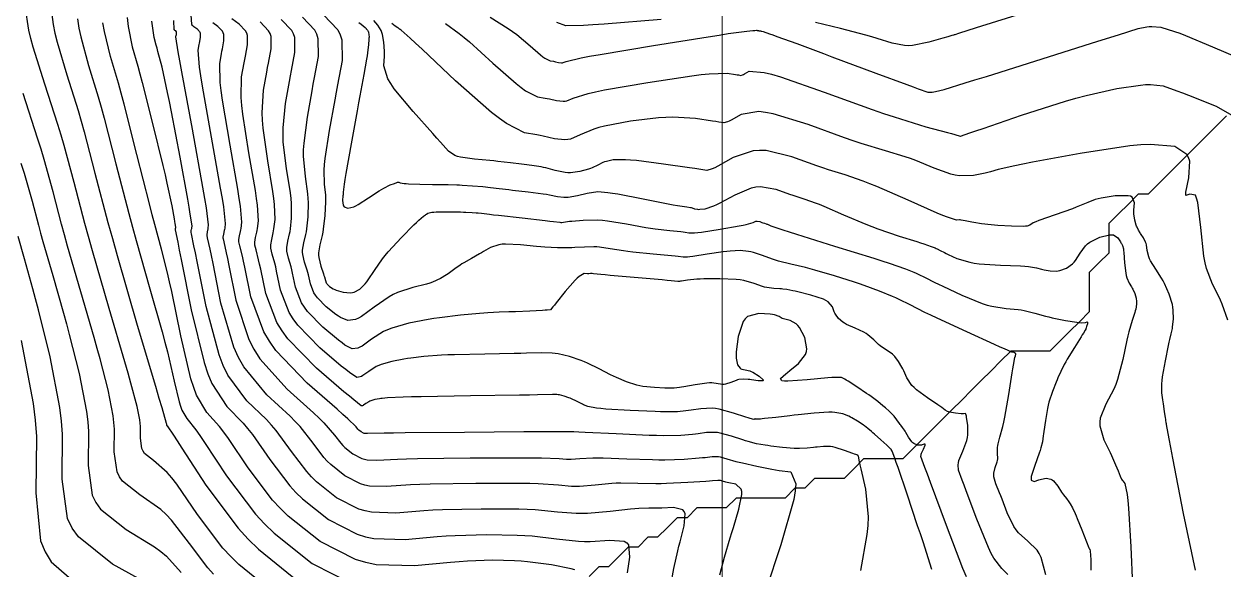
# Model space of a CAD drawing. Header units: metres. Extents: x 837117 to 838477, y 1189012 to 1191015.
# Drawn here: x 838005.3 to 838127.5, y 1189145.2 to 1189200.8 of the extents above; entities that cross this region are included whole.
import ezdxf

# ---------------------------------------------------------------- set-up
doc = ezdxf.new("R2010")
doc.units = ezdxf.units.M
doc.header["$LTSCALE"] = 0.3
doc.layers.add('COORD', color=7, linetype='Continuous', lineweight=20)
doc.layers.add('DRENAJE', color=5, linetype='Continuous', lineweight=25)
doc.layers.add('COTAS 10', color=1, linetype='Continuous')
doc.layers.add('COTAS INT', color=252, linetype='Continuous')

msp = doc.modelspace()

# ---------------------------------------------------------------- linework, layer by layer
at = {"layer": 'COORD'}
msp.add_line((838076.514, 1189013.872), (838076.514, 1191013.872), dxfattribs=at)
at = {"layer": 'COTAS 10'}
for points, elevation in [([(838007.898, 1189203.803), (838008.311, 1189200.732), (838008.491, 1189199.849), (838008.699, 1189198.952), (838009.687, 1189195.593), (838010.843, 1189191.959), (838011.157, 1189190.889), (838011.468, 1189189.791), (838012.57, 1189185.593), (838013.891, 1189180.551), (838014.341, 1189178.921), (838014.827, 1189177.19), (838016.885, 1189170.093), (838018.733, 1189163.839), (838019.088, 1189162.639), (838019.374, 1189161.67), (838019.837, 1189160.093), (838019.851, 1189160.023), (838019.853, 1189160.004), (838019.854, 1189159.986), (838019.854, 1189159.924), (838019.861, 1189159.869), (838019.868, 1189159.856), (838019.876, 1189159.844), (838019.924, 1189159.806), (838020.564, 1189158.857), (838020.946, 1189158.27), (838021.417, 1189157.542), (838023.86, 1189153.743), (838027.158, 1189149.357), (838028.169, 1189148.261), (838029.222, 1189147.214), (838033.377, 1189143.86)], 1820), ([(838076.247, 1189144.595), (838076.747, 1189146.398), (838077.321, 1189148.379), (838077.48, 1189148.913), (838077.639, 1189149.441), (838078.213, 1189151.299), (838078.512, 1189152.796), (838078.498, 1189153.097), (838078.442, 1189153.348), (838077.889, 1189153.845), (838077.177, 1189154.002), (838077.021, 1189154.039), (838076.883, 1189154.073), (838076.532, 1189154.173), (838076.315, 1189154.233), (838076.262, 1189154.242), (838076.211, 1189154.248), (838076.053, 1189154.244), (838075.497, 1189154.193), (838075.197, 1189154.17), (838074.833, 1189154.144), (838072.989, 1189154.016), (838070.834, 1189153.911), (838070.275, 1189153.899), (838069.731, 1189153.894), (838067.9, 1189153.936), (838066.182, 1189153.966), (838065.708, 1189153.953), (838065.236, 1189153.93), (838063.54, 1189153.773), (838061.939, 1189153.636), (838061.527, 1189153.627), (838061.128, 1189153.63), (838059.801, 1189153.743), (838057.756, 1189153.89), (838056.905, 1189153.913), (838055.93, 1189153.93), (838051.378, 1189153.928), (838046.721, 1189153.851), (838045.68, 1189153.819), (838044.746, 1189153.783), (838042.268, 1189153.616), (838040.537, 1189153.665), (838040.074, 1189153.765), (838039.618, 1189153.902), (838038.028, 1189154.711), (838036.593, 1189155.861), (838036.234, 1189156.213), (838035.891, 1189156.58), (838034.793, 1189158.028), (838033.471, 1189159.725), (838032.988, 1189160.248), (838032.454, 1189160.795), (838030.1, 1189162.965), (838027.746, 1189165.81), (838027.212, 1189166.783), (838026.73, 1189167.836), (838025.411, 1189172.308), (838024.602, 1189176.371), (838024.44, 1189177.166), (838024.306, 1189177.818), (838024.046, 1189178.984), (838023.992, 1189179.213), (838023.988, 1189179.275), (838023.988, 1189179.337), (838024.025, 1189179.553), (838024.086, 1189179.801), (838024.1, 1189179.882), (838024.114, 1189179.968), (838024.154, 1189180.324), (838023.92, 1189182.054), (838023.76, 1189183.007), (838023.56, 1189184.164), (838022.493, 1189190.054), (838021.425, 1189195.899), (838021.224, 1189197.029), (838021.063, 1189197.946), (838020.826, 1189199.495), (838020.854, 1189199.651), (838020.861, 1189199.691), (838020.868, 1189199.729), (838020.892, 1189199.853), (838020.89, 1189199.959), (838020.882, 1189199.985), (838020.87, 1189200.009), (838020.796, 1189200.086), (838020.715, 1189200.145), (838020.698, 1189200.158), (838020.684, 1189200.169), (838020.652, 1189200.2), (838020.591, 1189201.146)], 1830), ([(838105.617, 1189144.652), (838105.006, 1189145.262), (838104.189, 1189146.299), (838103.921, 1189146.798), (838103.636, 1189147.389), (838102.457, 1189150.288), (838101.38, 1189153.184), (838101.16, 1189153.772), (838100.973, 1189154.268), (838100.578, 1189155.291), (838100.54, 1189155.844), (838100.578, 1189156.045), (838100.637, 1189156.266), (838101.025, 1189157.237), (838101.423, 1189158.313), (838101.488, 1189158.602), (838101.533, 1189158.886), (838101.531, 1189159.876), (838101.415, 1189160.642), (838101.387, 1189160.784), (838101.361, 1189160.897), (838101.284, 1189161.051), (838101.092, 1189161.034), (838100.993, 1189161.038), (838100.875, 1189161.046), (838100.285, 1189161.107), (838099.686, 1189161.205), (838099.562, 1189161.236), (838099.456, 1189161.269), (838099.225, 1189161.405), (838098.879, 1189161.689), (838098.7, 1189161.815), (838098.486, 1189161.963), (838097.412, 1189162.669), (838096.296, 1189163.495), (838096.055, 1189163.717), (838095.844, 1189163.937), (838095.326, 1189164.709), (838094.999, 1189165.424), (838094.908, 1189165.608), (838094.817, 1189165.787), (838094.485, 1189166.382), (838094.101, 1189166.89), (838093.978, 1189167.015), (838093.846, 1189167.132), (838093.31, 1189167.495), (838092.745, 1189167.855), (838092.595, 1189167.97), (838092.449, 1189168.093), (838091.946, 1189168.591), (838091.36, 1189169.102), (838091.161, 1189169.233), (838090.946, 1189169.359), (838090.04, 1189169.773), (838089.166, 1189170.158), (838088.972, 1189170.265), (838088.8, 1189170.373), (838088.35, 1189170.765), (838088.065, 1189171.187), (838087.995, 1189171.315), (838087.93, 1189171.446), (838087.73, 1189171.958), (838087.288, 1189172.468), (838087.071, 1189172.599), (838086.813, 1189172.725), (838085.536, 1189173.141), (838084.222, 1189173.462), (838083.939, 1189173.529), (838083.693, 1189173.585), (838083.096, 1189173.706), (838082.669, 1189173.757), (838082.529, 1189173.769), (838082.379, 1189173.78), (838081.761, 1189173.813), (838081.042, 1189173.907), (838080.829, 1189173.957), (838080.61, 1189174.018), (838079.767, 1189174.324), (838078.695, 1189174.625), (838078.33, 1189174.683), (838077.937, 1189174.73), (838076.271, 1189174.807), (838074.634, 1189174.788), (838074.258, 1189174.774), (838073.916, 1189174.756), (838072.958, 1189174.662), (838072.357, 1189174.571), (838072.238, 1189174.555), (838072.141, 1189174.544), (838071.964, 1189174.537), (838071.293, 1189174.607), (838070.884, 1189174.644), (838070.378, 1189174.69), (838065.09, 1189175.148), (838064.572, 1189175.194), (838064.147, 1189175.233), (838063.394, 1189175.31), (838063.257, 1189175.331), (838063.221, 1189175.334), (838063.185, 1189175.336), (838063.063, 1189175.333), (838062.897, 1189175.326), (838062.833, 1189175.326), (838062.762, 1189175.325), (838062.442, 1189175.329), (838061.921, 1189175.052), (838061.723, 1189174.875), (838061.502, 1189174.655), (838060.509, 1189173.499), (838059.581, 1189172.337), (838059.4, 1189172.113), (838059.252, 1189171.932), (838058.993, 1189171.633), (838058.645, 1189171.602), (838058.441, 1189171.59), (838058.191, 1189171.576), (838056.897, 1189171.512), (838055.443, 1189171.45), (838055.091, 1189171.437), (838054.761, 1189171.426), (838053.752, 1189171.401), (838052.624, 1189171.346), (838052.219, 1189171.316), (838051.774, 1189171.279), (838049.833, 1189171.093), (838047.685, 1189170.83), (838047.111, 1189170.745), (838046.545, 1189170.655), (838044.573, 1189170.284), (838042.821, 1189169.784), (838042.394, 1189169.612), (838041.993, 1189169.426), (838040.753, 1189168.634), (838039.797, 1189167.944), (838039.575, 1189167.822), (838039.371, 1189167.73), (838038.789, 1189167.646), (838038.051, 1189168.053), (838037.749, 1189168.27), (838037.404, 1189168.533), (838035.806, 1189169.857), (838034.238, 1189171.473), (838033.911, 1189171.919), (838033.631, 1189172.365), (838033.011, 1189173.968), (838032.707, 1189175.393), (838032.628, 1189175.726), (838032.55, 1189176.032), (838032.286, 1189176.915), (838032.123, 1189177.611), (838032.109, 1189177.8), (838032.109, 1189177.986), (838032.224, 1189178.644), (838032.407, 1189179.396), (838032.451, 1189179.641), (838032.492, 1189179.903), (838032.615, 1189180.985), (838032.597, 1189182.485), (838032.549, 1189183.01), (838032.483, 1189183.583), (838032.091, 1189186.049), (838031.762, 1189188.754), (838031.736, 1189189.478), (838031.739, 1189190.19), (838031.983, 1189192.671), (838032.39, 1189194.935), (838032.496, 1189195.51), (838032.598, 1189196.063), (838032.94, 1189197.874), (838032.923, 1189199.405), (838032.799, 1189199.781), (838032.623, 1189200.137), (838031.556, 1189201.25)], 1840), ([(838128.051, 1189170.598), (838127.478, 1189172.212), (838127.308, 1189172.618), (838127.133, 1189173.008), (838126.462, 1189174.269), (838125.853, 1189175.85), (838125.717, 1189176.442), (838125.596, 1189177.099), (838125.278, 1189180.03), (838124.974, 1189182.601), (838124.861, 1189183.033), (838124.736, 1189183.343), (838124.18, 1189183.45), (838123.774, 1189183.288), (838123.743, 1189183.428), (838123.747, 1189183.648), (838124.055, 1189185.11), (838124.164, 1189186.808), (838124.042, 1189187.176), (838123.854, 1189187.5), (838122.627, 1189188.304), (838120.142, 1189188.51), (838119.161, 1189188.457), (838118.053, 1189188.356), (838112.993, 1189187.597), (838108.129, 1189186.693), (838107.145, 1189186.502), (838106.318, 1189186.336), (838104.64, 1189185.947), (838103.855, 1189185.721), (838103.591, 1189185.657), (838103.307, 1189185.592), (838102.112, 1189185.354), (838100.691, 1189185.32), (838100.263, 1189185.384), (838099.821, 1189185.481), (838098.104, 1189186.094), (838096.241, 1189186.864), (838095.707, 1189187.06), (838095.166, 1189187.247), (838093.148, 1189187.86), (838090.68, 1189188.613), (838089.854, 1189188.889), (838088.968, 1189189.195), (838085.254, 1189190.542), (838081.704, 1189191.636), (838080.92, 1189191.782), (838080.223, 1189191.86), (838078.427, 1189191.576), (838077.408, 1189190.999), (838077.202, 1189190.893), (838077.028, 1189190.809), (838076.674, 1189190.7), (838076.143, 1189190.792), (838075.859, 1189190.836), (838075.514, 1189190.887), (838073.772, 1189191.139), (838071.46, 1189191.286), (838070.756, 1189191.271), (838070.025, 1189191.232), (838067.154, 1189190.892), (838064.513, 1189190.374), (838063.926, 1189190.224), (838063.401, 1189190.07), (838062.03, 1189189.489), (838061.042, 1189189.063), (838060.758, 1189189.007), (838060.471, 1189188.978), (838059.401, 1189189.097), (838058.268, 1189189.369), (838057.942, 1189189.437), (838057.61, 1189189.501), (838056.365, 1189189.705), (838054.508, 1189190.63), (838053.79, 1189191.148), (838052.983, 1189191.78), (838049.333, 1189195.012), (838045.911, 1189198.221), (838045.248, 1189198.839), (838044.708, 1189199.34), (838043.786, 1189200.172), (838043.688, 1189200.23), (838043.668, 1189200.243), (838043.651, 1189200.254), (838043.614, 1189200.283), (838043.537, 1189200.339), (838043.494, 1189200.367), (838043.443, 1189200.4), (838043.18, 1189200.567), (838042.822, 1189200.844)], 1850), ([(838005.048, 1189168.524), (838006.277, 1189162.078), (838006.472, 1189160.375), (838006.602, 1189158.706), (838006.547, 1189152.974), (838007.021, 1189148.093), (838007.486, 1189146.961), (838008.095, 1189145.925), (838011.5, 1189142.974)], 1810)]:
    msp.add_lwpolyline(points, dxfattribs=dict(at, elevation=elevation))
at = {"layer": 'COTAS INT'}
for points, elevation in [([(838110.583, 1189202.958), (838102.4, 1189200.387), (838100.597, 1189199.82), (838100.221, 1189199.702), (838100.143, 1189199.677), (838100.075, 1189199.656), (838099.92, 1189199.609), (838099.508, 1189199.49), (838098.995, 1189199.342), (838097.558, 1189198.929), (838095.909, 1189198.605), (838095.494, 1189198.58), (838095.097, 1189198.584), (838093.815, 1189198.831), (838092.298, 1189199.323), (838091.753, 1189199.481), (838091.155, 1189199.647), (838088.543, 1189200.326), (838086.024, 1189200.931)], 1856), ([(838030.488, 1189143.026), (838027.23, 1189145.656), (838026.405, 1189146.476), (838025.612, 1189147.336), (838023.026, 1189150.774), (838020.895, 1189153.869), (838020.39, 1189154.512), (838019.921, 1189155.063), (838018.534, 1189156.282), (838017.629, 1189157.001), (838017.465, 1189157.238), (838017.338, 1189157.49), (838017.192, 1189158.534), (838017.204, 1189159.73), (838017.177, 1189160.078), (838017.136, 1189160.434), (838016.88, 1189161.779), (838016.231, 1189164.16), (838015.943, 1189165.169), (838015.609, 1189166.329), (838014.011, 1189171.779), (838012.303, 1189177.668), (838011.9, 1189179.105), (838011.527, 1189180.457), (838010.43, 1189184.641), (838009.427, 1189188.385), (838009.113, 1189189.461), (838008.783, 1189190.554), (838007.46, 1189194.641), (838006.281, 1189198.418), (838006.043, 1189199.315), (838005.843, 1189200.148), (838005.437, 1189202.618)], 1818), ([(838022.293, 1189202.208), (838022.414, 1189200.742), (838022.532, 1189200.628), (838022.586, 1189200.584), (838022.648, 1189200.536), (838022.948, 1189200.319), (838023.22, 1189200.035), (838023.265, 1189199.944), (838023.297, 1189199.848), (838023.301, 1189199.458), (838023.214, 1189198.996), (838023.188, 1189198.854), (838023.161, 1189198.708), (838023.057, 1189198.13), (838023.198, 1189196.395), (838023.326, 1189195.519), (838023.492, 1189194.47), (838024.412, 1189189.253), (838025.344, 1189184.048), (838025.518, 1189183.007), (838025.655, 1189182.14), (838025.846, 1189180.457), (838025.789, 1189179.955), (838025.77, 1189179.834), (838025.75, 1189179.72), (838025.665, 1189179.372), (838025.612, 1189179.067), (838025.612, 1189178.98), (838025.618, 1189178.893), (838025.694, 1189178.57), (838025.954, 1189177.461), (838026.078, 1189176.878), (838026.223, 1189176.175), (838026.931, 1189172.64), (838028.248, 1189168.623), (838028.777, 1189167.616), (838029.378, 1189166.655), (838032.142, 1189163.565), (838034.851, 1189161.145), (838035.417, 1189160.607), (838035.903, 1189160.125), (838036.995, 1189158.862), (838037.629, 1189158.026), (838037.826, 1189157.814), (838038.033, 1189157.611), (838038.862, 1189156.948), (838039.779, 1189156.481), (838040.043, 1189156.401), (838040.31, 1189156.344), (838041.309, 1189156.315), (838043.389, 1189156.418), (838044.338, 1189156.442), (838045.449, 1189156.465), (838050.807, 1189156.534), (838056.101, 1189156.56), (838057.172, 1189156.556), (838058.07, 1189156.546), (838059.888, 1189156.47), (838060.637, 1189156.406), (838060.861, 1189156.404), (838061.094, 1189156.409), (838061.997, 1189156.486), (838063.312, 1189156.557), (838063.804, 1189156.557), (838064.352, 1189156.55), (838066.792, 1189156.457), (838069.393, 1189156.364), (838070.043, 1189156.356), (838070.661, 1189156.357), (838072.641, 1189156.425), (838074.159, 1189156.537), (838074.486, 1189156.565), (838074.774, 1189156.593), (838075.477, 1189156.681), (838075.978, 1189156.696), (838076.137, 1189156.677), (838076.306, 1189156.648), (838076.988, 1189156.458), (838077.905, 1189156.185), (838078.221, 1189156.103), (838078.563, 1189156.018), (838080.026, 1189155.689), (838081.556, 1189155.388), (838081.942, 1189155.32), (838082.311, 1189155.26), (838083.506, 1189155.102), (838084.011, 1189153.893), (838083.945, 1189153.172), (838083.789, 1189152.282), (838082.481, 1189147.67), (838080.954, 1189143.057)], 1832), ([(838035.86, 1189201.715), (838037.324, 1189200.187), (838037.566, 1189199.699), (838037.736, 1189199.183), (838037.759, 1189197.082), (838037.29, 1189194.596), (838037.15, 1189193.838), (838037.005, 1189193.048), (838036.446, 1189189.942), (838036.009, 1189187.088), (838035.941, 1189186.457), (838035.897, 1189185.896), (838035.93, 1189184.447), (838036.053, 1189183.35), (838036.065, 1189183.011), (838036.067, 1189182.657), (838035.999, 1189181.25), (838035.843, 1189179.877), (838035.792, 1189179.545), (838035.736, 1189179.234), (838035.503, 1189178.28), (838035.358, 1189177.446), (838035.358, 1189177.21), (838035.375, 1189176.971), (838035.581, 1189176.088), (838035.848, 1189175.318), (838035.903, 1189175.15), (838035.95, 1189175.002), (838036.05, 1189174.632), (838036.144, 1189174.39), (838036.186, 1189174.323), (838036.235, 1189174.256), (838036.472, 1189174.012), (838036.858, 1189173.778), (838037.002, 1189173.716), (838037.161, 1189173.656), (838037.87, 1189173.45), (838038.624, 1189173.375), (838038.813, 1189173.397), (838038.992, 1189173.438), (838039.566, 1189173.741), (838040.108, 1189174.294), (838040.267, 1189174.493), (838040.43, 1189174.711), (838041.05, 1189175.662), (838041.866, 1189176.834), (838042.153, 1189177.191), (838042.466, 1189177.563), (838043.814, 1189179.025), (838045.08, 1189180.302), (838045.341, 1189180.557), (838045.563, 1189180.77), (838046.041, 1189181.183), (838046.248, 1189181.315), (838046.3, 1189181.35), (838046.35, 1189181.384), (838046.508, 1189181.502), (838046.911, 1189181.592), (838047.114, 1189181.608), (838047.357, 1189181.621), (838048.567, 1189181.637), (838049.835, 1189181.624), (838050.115, 1189181.618), (838050.364, 1189181.612), (838051.007, 1189181.582), (838051.424, 1189181.546), (838051.531, 1189181.535), (838051.633, 1189181.525), (838051.971, 1189181.486), (838052.794, 1189181.391), (838053.202, 1189181.344), (838053.688, 1189181.29), (838056.096, 1189181.021), (838058.462, 1189180.754), (838058.922, 1189180.7), (838059.297, 1189180.656), (838059.949, 1189180.568), (838060.065, 1189180.552), (838060.103, 1189180.553), (838060.144, 1189180.556), (838060.313, 1189180.586), (838060.733, 1189180.645), (838060.933, 1189180.667), (838061.168, 1189180.691), (838062.317, 1189180.798), (838063.84, 1189180.813), (838064.311, 1189180.78), (838064.803, 1189180.73), (838066.758, 1189180.415), (838068.709, 1189180.054), (838069.198, 1189179.975), (838069.665, 1189179.905), (838071.17, 1189179.73), (838072.296, 1189179.621), (838072.524, 1189179.594), (838072.716, 1189179.568), (838073.107, 1189179.483), (838073.691, 1189179.495), (838074.004, 1189179.529), (838074.382, 1189179.577), (838076.295, 1189179.863), (838078.233, 1189180.196), (838078.626, 1189180.274), (838078.958, 1189180.346), (838079.642, 1189180.552), (838079.917, 1189180.667), (838079.991, 1189180.68), (838080.064, 1189180.686), (838080.321, 1189180.643), (838080.547, 1189180.561), (838080.652, 1189180.526), (838080.802, 1189180.48), (838080.978, 1189180.419), (838081.044, 1189180.392), (838081.117, 1189180.362), (838081.445, 1189180.218), (838082.674, 1189179.796), (838083.315, 1189179.59), (838084.088, 1189179.345), (838087.965, 1189178.14), (838091.947, 1189176.9), (838092.786, 1189176.633), (838093.509, 1189176.399), (838095.169, 1189175.83), (838096.034, 1189175.476), (838096.256, 1189175.377), (838096.471, 1189175.279), (838097.185, 1189174.921), (838098.165, 1189174.428), (838098.547, 1189174.245), (838098.977, 1189174.041), (838100.93, 1189173.135), (838103, 1189172.294), (838103.504, 1189172.13), (838103.977, 1189171.997), (838105.437, 1189171.766), (838106.654, 1189171.676), (838106.975, 1189171.631), (838107.289, 1189171.577), (838108.366, 1189171.31), (838109.471, 1189170.998), (838109.803, 1189170.916), (838110.147, 1189170.835), (838111.482, 1189170.559), (838112.656, 1189170.368), (838112.899, 1189170.34), (838113.105, 1189170.324), (838113.549, 1189170.358), (838113.703, 1189170.4), (838113.725, 1189170.389), (838113.74, 1189170.369), (838113.72, 1189170.213), (838113.655, 1189170.016), (838113.641, 1189169.97), (838113.628, 1189169.926), (838113.597, 1189169.799), (838113.571, 1189169.702), (838113.563, 1189169.678), (838113.553, 1189169.654), (838113.514, 1189169.58), (838113.316, 1189169.264), (838113.207, 1189169.088), (838113.074, 1189168.874), (838112.395, 1189167.782), (838111.675, 1189166.594), (838111.516, 1189166.32), (838111.374, 1189166.069), (838111.007, 1189165.359), (838110.723, 1189164.708), (838110.634, 1189164.495), (838110.54, 1189164.266), (838110.165, 1189163.32), (838109.807, 1189162.232), (838109.725, 1189161.915), (838109.65, 1189161.59), (838109.44, 1189160.357), (838109.295, 1189159.246), (838109.262, 1189158.997), (838109.231, 1189158.774), (838109.144, 1189158.182), (838108.981, 1189157.554), (838108.903, 1189157.309), (838108.81, 1189157.031), (838108.353, 1189155.77), (838108.009, 1189154.628), (838107.986, 1189154.426), (838107.995, 1189154.273), (838108.29, 1189154.132), (838108.787, 1189154.294), (838108.922, 1189154.331), (838109.058, 1189154.365), (838109.54, 1189154.461), (838110.008, 1189154.385), (838110.134, 1189154.31), (838110.258, 1189154.213), (838110.696, 1189153.668), (838111.092, 1189153.048), (838111.191, 1189152.903), (838111.285, 1189152.77), (838111.586, 1189152.385), (838111.845, 1189152.055), (838111.913, 1189151.956), (838111.978, 1189151.854), (838112.201, 1189151.457), (838112.475, 1189150.854), (838112.573, 1189150.622), (838112.682, 1189150.362), (838113.154, 1189149.187), (838113.872, 1189147.365), (838113.902, 1189147.302), (838113.922, 1189147.272), (838113.964, 1189147.225), (838114.009, 1189147.014), (838114.022, 1189146.896), (838114.034, 1189146.751), (838114.077, 1189146.015), (838114.069, 1189145.102)], 1844), ([(838010.779, 1189201.317), (838010.938, 1189200.383), (838011.116, 1189199.486), (838011.914, 1189196.545), (838012.903, 1189193.365), (838013.2, 1189192.317), (838013.509, 1189191.196), (838014.71, 1189186.545), (838016.012, 1189181.471), (838016.384, 1189180.085), (838016.761, 1189178.707), (838018.165, 1189173.795), (838019.418, 1189169.392), (838019.701, 1189168.334), (838019.955, 1189167.347), (838020.637, 1189164.362), (838021.139, 1189162.241), (838021.279, 1189161.799), (838021.42, 1189161.419), (838021.93, 1189160.567), (838022.864, 1189159.396), (838023.272, 1189158.815), (838023.744, 1189158.123), (838025.986, 1189154.694), (838028.942, 1189150.796), (838029.864, 1189149.809), (838030.83, 1189148.861), (838034.694, 1189145.767), (838038.972, 1189143.589)], 1822), ([(838061.494, 1189145.13), (838061.111, 1189145.24), (838059.096, 1189145.634), (838056.649, 1189145.946), (838055.994, 1189146.004), (838055.347, 1189146.05), (838053.092, 1189146.11), (838050.539, 1189146.007), (838049.704, 1189145.95), (838048.815, 1189145.879), (838045.145, 1189145.518), (838041.219, 1189145.629), (838040.168, 1189145.856), (838039.133, 1189146.168), (838035.527, 1189148.003), (838032.271, 1189150.611), (838031.456, 1189151.41), (838030.679, 1189152.242), (838028.188, 1189155.527), (838026.176, 1189158.523), (838025.701, 1189159.173), (838025.262, 1189159.746), (838023.972, 1189161.166), (838022.922, 1189162.92), (838022.633, 1189163.702), (838022.345, 1189164.613), (838021.312, 1189168.977), (838020.386, 1189173.498), (838020.166, 1189174.508), (838019.962, 1189175.414), (838019.353, 1189177.811), (838018.66, 1189180.339), (838018.403, 1189181.327), (838018.118, 1189182.439), (838016.849, 1189187.496), (838015.55, 1189192.602), (838015.244, 1189193.745), (838014.962, 1189194.77), (838014.142, 1189197.496), (838013.533, 1189200.02), (838013.385, 1189200.917)], 1824), ([(838015.833, 1189201.452), (838015.951, 1189200.554), (838016.369, 1189198.448), (838016.939, 1189196.51), (838017.153, 1189195.718), (838017.39, 1189194.815), (838018.448, 1189190.631), (838019.485, 1189186.361), (838019.709, 1189185.405), (838019.906, 1189184.546), (838020.389, 1189182.259), (838020.633, 1189180.918), (838020.679, 1189180.656), (838020.715, 1189180.441), (838020.77, 1189180.06), (838020.762, 1189179.994), (838020.76, 1189179.978), (838020.757, 1189179.963), (838020.746, 1189179.917), (838020.739, 1189179.877), (838020.739, 1189179.866), (838020.74, 1189179.854), (838020.75, 1189179.812), (838021.008, 1189178.533), (838021.165, 1189177.742), (838021.359, 1189176.762), (838022.371, 1189171.644), (838023.693, 1189166.264), (838024.082, 1189165.118), (838024.483, 1189164.122), (838026.015, 1189161.766), (838027.659, 1189160.096), (838028.13, 1189159.532), (838028.608, 1189158.924), (838030.39, 1189156.361), (838032.417, 1189153.688), (838033.049, 1189153.011), (838033.711, 1189152.361), (838036.361, 1189150.239), (838039.295, 1189148.746), (838040.137, 1189148.492), (838040.992, 1189148.307), (838044.186, 1189148.217), (838047.459, 1189148.514), (838048.363, 1189148.573), (838049.266, 1189148.622), (838052.521, 1189148.716), (838055.587, 1189148.669), (838056.372, 1189148.629), (838057.128, 1189148.577), (838059.628, 1189148.291), (838061.869, 1189148.047), (838062.461, 1189148.022), (838063.042, 1189148.015), (838065.042, 1189148.143), (838066.52, 1189148.03), (838066.773, 1189147.872), (838066.958, 1189147.658), (838067.06, 1189146.426), (838066.803, 1189144.808)], 1826), ([(838071.264, 1189143.572), (838071.568, 1189145.268), (838071.97, 1189147.044), (838072.085, 1189147.518), (838072.201, 1189147.984), (838072.636, 1189149.6), (838072.736, 1189150.842), (838072.641, 1189151.071), (838072.494, 1189151.25), (838071.522, 1189151.485), (838070.335, 1189151.421), (838070.053, 1189151.411), (838069.79, 1189151.405), (838069.009, 1189151.415), (838068.011, 1189151.381), (838067.612, 1189151.348), (838067.16, 1189151.304), (838065.082, 1189151.06), (838062.784, 1189150.863), (838062.192, 1189150.85), (838061.62, 1189150.854), (838059.715, 1189151.017), (838057.442, 1189151.233), (838056.638, 1189151.271), (838055.758, 1189151.3), (838051.949, 1189151.322), (838047.994, 1189151.236), (838047.021, 1189151.196), (838046.102, 1189151.148), (838043.227, 1189150.917), (838040.764, 1189150.986), (838040.105, 1189151.128), (838039.456, 1189151.324), (838037.195, 1189152.475), (838035.152, 1189154.111), (838034.641, 1189154.612), (838034.154, 1189155.134), (838032.591, 1189157.195), (838031.039, 1189159.324), (838030.559, 1189159.89), (838030.056, 1189160.445), (838028.057, 1189162.365), (838026.115, 1189164.966), (838025.647, 1189165.951), (838025.211, 1189167.05), (838023.891, 1189171.976), (838022.98, 1189176.566), (838022.802, 1189177.454), (838022.657, 1189178.176), (838022.398, 1189179.398), (838022.366, 1189179.534), (838022.363, 1189179.571), (838022.363, 1189179.607), (838022.386, 1189179.735), (838022.422, 1189179.882), (838022.43, 1189179.93), (838022.438, 1189179.981), (838022.462, 1189180.192), (838022.287, 1189181.411), (838022.17, 1189182.098), (838022.023, 1189182.936), (838021.244, 1189187.223), (838020.368, 1189191.835), (838020.161, 1189192.879), (838019.969, 1189193.821), (838019.4, 1189196.379), (838018.991, 1189197.996), (838018.9, 1189198.345), (838018.817, 1189198.651), (838018.597, 1189199.4), (838018.368, 1189201.088)], 1828), ([(838090.622, 1189145.045), (838091.29, 1189148.723), (838091.369, 1189149.645), (838091.401, 1189150.525), (838091.133, 1189153.356), (838090.671, 1189155.424), (838090.581, 1189155.824), (838090.508, 1189156.149), (838090.381, 1189156.698), (838090.364, 1189156.747), (838090.36, 1189156.757), (838090.356, 1189156.766), (838090.345, 1189156.784), (838090.337, 1189156.791), (838090.336, 1189156.793), (838090.334, 1189156.794), (838090.33, 1189156.797), (838090.326, 1189156.801), (838090.324, 1189156.802), (838090.32, 1189156.805), (838090.11, 1189156.883), (838089.98, 1189156.931), (838089.819, 1189156.991), (838088.975, 1189157.302), (838088.007, 1189157.599), (838087.767, 1189157.65), (838087.539, 1189157.688), (838086.818, 1189157.712), (838086.175, 1189157.645), (838085.996, 1189157.626), (838085.817, 1189157.606), (838085.169, 1189157.532), (838084.39, 1189157.497), (838084.128, 1189157.502), (838083.847, 1189157.513), (838082.664, 1189157.607), (838081.459, 1189157.749), (838081.163, 1189157.79), (838080.884, 1189157.831), (838080.012, 1189157.988), (838079.153, 1189158.203), (838078.882, 1189158.28), (838078.596, 1189158.366), (838077.444, 1189158.744), (838076.296, 1189159.063), (838076.013, 1189159.112), (838075.745, 1189159.144), (838074.902, 1189159.119), (838074.05, 1189158.992), (838073.775, 1189158.961), (838073.484, 1189158.93), (838072.293, 1189158.833), (838070.489, 1189158.802), (838069.811, 1189158.813), (838069.055, 1189158.834), (838065.683, 1189158.978), (838062.522, 1189159.135), (838061.901, 1189159.162), (838061.389, 1189159.183), (838060.455, 1189159.2), (838060.249, 1189159.182), (838060.196, 1189159.181), (838060.145, 1189159.181), (838059.974, 1189159.196), (838058.384, 1189159.202), (838057.438, 1189159.198), (838056.273, 1189159.19), (838050.236, 1189159.14), (838044.176, 1189159.08), (838042.996, 1189159.065), (838042.033, 1189159.052), (838040.35, 1189159.015), (838040.083, 1189159.022), (838040.011, 1189159.038), (838039.941, 1189159.059), (838039.696, 1189159.184), (838039.474, 1189159.361), (838039.419, 1189159.416), (838039.366, 1189159.472), (838039.196, 1189159.696), (838038.335, 1189160.526), (838037.846, 1189160.965), (838037.248, 1189161.495), (838034.184, 1189164.164), (838031.01, 1189167.499), (838030.342, 1189168.448), (838029.767, 1189169.409), (838028.451, 1189172.972), (838027.844, 1189175.98), (838027.715, 1189176.59), (838027.603, 1189177.104), (838027.342, 1189178.157), (838027.244, 1189178.573), (838027.236, 1189178.685), (838027.236, 1189178.797), (838027.305, 1189179.19), (838027.414, 1189179.639), (838027.441, 1189179.786), (838027.465, 1189179.942), (838027.538, 1189180.589), (838027.391, 1189182.226), (838027.276, 1189183.008), (838027.129, 1189183.932), (838026.332, 1189188.452), (838025.56, 1189193.041), (838025.429, 1189194.008), (838025.333, 1189194.844), (838025.289, 1189196.766), (838025.468, 1189197.764), (838025.515, 1189198.018), (838025.56, 1189198.262), (838025.711, 1189199.062), (838025.703, 1189199.737), (838025.649, 1189199.903), (838025.571, 1189200.06), (838025.1, 1189200.552), (838024.581, 1189200.927)], 1834), ([(838097.884, 1189145.17), (838096.976, 1189147.96), (838096.705, 1189148.781), (838096.425, 1189149.622), (838095.345, 1189152.833), (838094.421, 1189155.544), (838094.24, 1189156.07), (838094.091, 1189156.498), (838093.823, 1189157.234), (838093.774, 1189157.318), (838093.763, 1189157.336), (838093.754, 1189157.352), (838093.729, 1189157.388), (838093.71, 1189157.414), (838093.704, 1189157.423), (838093.697, 1189157.433), (838093.668, 1189157.473), (838093.496, 1189157.64), (838093.398, 1189157.73), (838093.279, 1189157.838), (838092.671, 1189158.387), (838092.012, 1189158.973), (838091.861, 1189159.105), (838091.724, 1189159.224), (838091.343, 1189159.543), (838091.003, 1189159.799), (838090.891, 1189159.879), (838090.772, 1189159.962), (838090.279, 1189160.291), (838089.725, 1189160.619), (838089.567, 1189160.701), (838089.407, 1189160.779), (838088.813, 1189161.027), (838087.995, 1189161.174), (838087.694, 1189161.187), (838087.361, 1189161.189), (838085.887, 1189161.097), (838084.26, 1189160.93), (838083.829, 1189160.884), (838083.407, 1189160.837), (838081.954, 1189160.672), (838080.812, 1189160.542), (838080.585, 1189160.519), (838080.397, 1189160.502), (838080.042, 1189160.484), (838079.951, 1189160.499), (838079.929, 1189160.502), (838079.909, 1189160.504), (838079.85, 1189160.508), (838079.799, 1189160.502), (838079.784, 1189160.499), (838079.769, 1189160.494), (838079.71, 1189160.47), (838079.356, 1189160.552), (838079.154, 1189160.613), (838078.908, 1189160.692), (838077.646, 1189161.117), (838076.192, 1189161.51), (838075.825, 1189161.569), (838075.472, 1189161.605), (838074.327, 1189161.556), (838073.326, 1189161.392), (838073.064, 1189161.356), (838072.809, 1189161.323), (838071.945, 1189161.242), (838070.704, 1189161.227), (838070.212, 1189161.238), (838069.655, 1189161.255), (838067.106, 1189161.368), (838064.638, 1189161.524), (838064.132, 1189161.568), (838063.703, 1189161.612), (838062.795, 1189161.774), (838062.372, 1189161.957), (838062.248, 1189162.015), (838062.122, 1189162.075), (838061.644, 1189162.319), (838061.149, 1189162.558), (838061.013, 1189162.617), (838060.876, 1189162.671), (838060.385, 1189162.84), (838059.907, 1189162.954), (838059.778, 1189162.974), (838059.652, 1189162.989), (838059.21, 1189163.001), (838057.666, 1189162.967), (838056.846, 1189162.953), (838055.854, 1189162.937), (838050.854, 1189162.86), (838045.833, 1189162.776), (838044.83, 1189162.755), (838043.993, 1189162.735), (838042.37, 1189162.673), (838041.852, 1189162.61), (838041.714, 1189162.589), (838041.577, 1189162.568), (838041.102, 1189162.478), (838040.68, 1189162.358), (838040.577, 1189162.316), (838040.48, 1189162.272), (838040.181, 1189162.081), (838039.951, 1189161.914), (838039.898, 1189161.885), (838039.848, 1189161.863), (838039.708, 1189161.843), (838038.94, 1189162.451), (838038.495, 1189162.825), (838037.95, 1189163.288), (838035.141, 1189165.702), (838032.24, 1189168.691), (838031.636, 1189169.515), (838031.119, 1189170.339), (838029.971, 1189173.304), (838029.465, 1189175.784), (838029.353, 1189176.302), (838029.252, 1189176.747), (838028.99, 1189177.743), (838028.87, 1189178.252), (838028.861, 1189178.39), (838028.861, 1189178.527), (838028.944, 1189179.008), (838029.079, 1189179.558), (838029.111, 1189179.738), (838029.141, 1189179.929), (838029.23, 1189180.721), (838029.126, 1189182.313), (838029.034, 1189183.009), (838028.914, 1189183.815), (838028.252, 1189187.651), (838027.627, 1189191.612), (838027.531, 1189192.498), (838027.469, 1189193.293), (838027.52, 1189195.401), (838027.776, 1189196.821), (838027.842, 1189197.182), (838027.906, 1189197.529), (838028.121, 1189198.666), (838028.11, 1189199.626), (838028.032, 1189199.862), (838027.922, 1189200.086), (838027.252, 1189200.784), (838026.514, 1189201.318)], 1836), ([(838101.388, 1189144.391), (838101.039, 1189145.249), (838099.358, 1189149.653), (838097.736, 1189154.033), (838097.423, 1189154.875), (838097.17, 1189155.558), (838096.749, 1189156.685), (838096.769, 1189156.85), (838096.794, 1189156.925), (838096.827, 1189157.013), (838097.015, 1189157.438), (838097.175, 1189157.824), (838097.19, 1189157.888), (838097.192, 1189157.933), (838097.097, 1189157.939), (838096.881, 1189157.854), (838096.808, 1189157.841), (838096.729, 1189157.834), (838096.396, 1189157.846), (838096.033, 1189157.995), (838095.936, 1189158.072), (838095.84, 1189158.166), (838095.504, 1189158.637), (838095.21, 1189159.138), (838095.142, 1189159.251), (838095.078, 1189159.353), (838094.892, 1189159.626), (838094.712, 1189159.868), (838094.652, 1189159.95), (838094.587, 1189160.038), (838094.318, 1189160.411), (838094.013, 1189160.803), (838093.927, 1189160.903), (838093.84, 1189161), (838093.516, 1189161.319), (838093.138, 1189161.647), (838093.016, 1189161.75), (838092.887, 1189161.857), (838092.356, 1189162.288), (838091.679, 1189162.799), (838091.457, 1189162.956), (838091.22, 1189163.122), (838090.239, 1189163.778), (838089.339, 1189164.355), (838089.154, 1189164.47), (838088.995, 1189164.566), (838088.651, 1189164.753), (838088.015, 1189164.752), (838087.672, 1189164.729), (838087.257, 1189164.697), (838085.159, 1189164.503), (838083.177, 1189164.369), (838082.837, 1189164.374), (838082.586, 1189164.399), (838082.432, 1189164.644), (838082.979, 1189165.103), (838083.17, 1189165.263), (838083.379, 1189165.436), (838084.275, 1189166.18), (838084.986, 1189167.095), (838085.078, 1189167.377), (838085.124, 1189167.671), (838084.909, 1189168.835), (838084.371, 1189169.855), (838084.214, 1189170.058), (838084.053, 1189170.227), (838083.44, 1189170.551), (838082.878, 1189170.673), (838082.748, 1189170.715), (838082.63, 1189170.761), (838082.298, 1189170.957), (838081.826, 1189171.14), (838081.62, 1189171.178), (838081.38, 1189171.211), (838080.24, 1189171.283), (838079.092, 1189170.946), (838078.848, 1189170.72), (838078.635, 1189170.436), (838078.13, 1189168.935), (838077.937, 1189167.347), (838077.921, 1189167.008), (838077.92, 1189166.714), (838078.054, 1189166.02), (838078.322, 1189165.695), (838078.407, 1189165.634), (838078.497, 1189165.586), (838078.859, 1189165.518), (838079.313, 1189165.428), (838079.46, 1189165.366), (838079.616, 1189165.289), (838080.257, 1189164.876), (838080.672, 1189164.488), (838080.685, 1189164.426), (838080.655, 1189164.383), (838080.18, 1189164.395), (838079.482, 1189164.507), (838079.312, 1189164.528), (838079.151, 1189164.546), (838078.653, 1189164.573), (838078.194, 1189164.521), (838078.059, 1189164.488), (838077.919, 1189164.447), (838077.387, 1189164.234), (838076.846, 1189164.052), (838076.703, 1189164.031), (838076.562, 1189164.023), (838076.074, 1189164.102), (838075.431, 1189164.184), (838075.193, 1189164.178), (838074.928, 1189164.161), (838073.752, 1189163.994), (838072.602, 1189163.791), (838072.353, 1189163.751), (838072.135, 1189163.717), (838071.597, 1189163.65), (838071.082, 1189163.644), (838070.877, 1189163.648), (838070.646, 1189163.655), (838069.588, 1189163.702), (838068.404, 1189163.832), (838068.094, 1189163.89), (838067.791, 1189163.959), (838066.76, 1189164.29), (838065.736, 1189164.734), (838065.437, 1189164.873), (838065.132, 1189165.019), (838063.976, 1189165.607), (838062.78, 1189166.187), (838062.45, 1189166.328), (838062.12, 1189166.461), (838060.932, 1189166.869), (838059.774, 1189167.143), (838059.464, 1189167.192), (838059.158, 1189167.228), (838058.088, 1189167.258), (838056.568, 1189167.209), (838055.977, 1189167.195), (838055.313, 1189167.181), (838052.303, 1189167.13), (838049.229, 1189167.061), (838048.524, 1189167.035), (838047.884, 1189167.007), (838046.101, 1189166.883), (838044.769, 1189166.72), (838044.412, 1189166.667), (838044.061, 1189166.611), (838042.837, 1189166.381), (838041.751, 1189166.071), (838041.486, 1189165.964), (838041.237, 1189165.849), (838040.467, 1189165.358), (838039.874, 1189164.929), (838039.736, 1189164.853), (838039.61, 1189164.796), (838039.249, 1189164.744), (838038.495, 1189165.252), (838038.122, 1189165.547), (838037.677, 1189165.91), (838035.474, 1189167.78), (838033.239, 1189170.082), (838032.773, 1189170.717), (838032.375, 1189171.352), (838031.491, 1189173.636), (838031.086, 1189175.589), (838030.99, 1189176.014), (838030.901, 1189176.389), (838030.638, 1189177.329), (838030.497, 1189177.932), (838030.485, 1189178.095), (838030.485, 1189178.256), (838030.584, 1189178.826), (838030.743, 1189179.477), (838030.781, 1189179.689), (838030.816, 1189179.916), (838030.922, 1189180.853), (838030.861, 1189182.399), (838030.791, 1189183.009), (838030.698, 1189183.699), (838030.171, 1189186.85), (838029.695, 1189190.183), (838029.634, 1189190.988), (838029.604, 1189191.741), (838029.751, 1189194.036), (838030.083, 1189195.878), (838030.169, 1189196.346), (838030.252, 1189196.796), (838030.53, 1189198.27), (838030.517, 1189199.515), (838030.416, 1189199.822), (838030.272, 1189200.111), (838029.404, 1189201.017)], 1838), ([(838109.504, 1189144.62), (838109.002, 1189146.38), (838108.814, 1189146.774), (838108.604, 1189147.126), (838107.669, 1189148.061), (838106.692, 1189148.908), (838106.455, 1189149.204), (838106.233, 1189149.528), (838105.555, 1189150.923), (838105.025, 1189152.334), (838104.896, 1189152.669), (838104.776, 1189152.979), (838104.407, 1189153.896), (838104.203, 1189154.613), (838104.187, 1189154.797), (838104.188, 1189154.976), (838104.338, 1189155.568), (838104.534, 1189156.126), (838104.565, 1189156.282), (838104.585, 1189156.438), (838104.574, 1189157.011), (838104.563, 1189157.613), (838104.584, 1189157.788), (838104.615, 1189157.966), (838104.811, 1189158.642), (838105.109, 1189159.737), (838105.203, 1189160.18), (838105.303, 1189160.684), (838105.707, 1189163.007), (838106.062, 1189165.209), (838106.131, 1189165.636), (838106.187, 1189165.985), (838106.281, 1189166.584), (838106.305, 1189166.691), (838106.317, 1189166.729), (838106.33, 1189166.771), (838106.396, 1189166.951), (838106.431, 1189167.124), (838106.425, 1189167.16), (838106.413, 1189167.193), (838106.311, 1189167.269), (838106.177, 1189167.306), (838106.145, 1189167.314), (838106.114, 1189167.32), (838106.019, 1189167.331), (838105.267, 1189167.647), (838104.821, 1189167.845), (838104.273, 1189168.092), (838101.438, 1189169.384), (838098.418, 1189170.785), (838097.753, 1189171.1), (838097.162, 1189171.383), (838095.647, 1189172.145), (838094.542, 1189172.699), (838094.21, 1189172.851), (838093.866, 1189173.004), (838092.53, 1189173.551), (838090.97, 1189174.121), (838090.486, 1189174.287), (838089.978, 1189174.457), (838087.957, 1189175.101), (838085.954, 1189175.693), (838085.458, 1189175.829), (838084.987, 1189175.954), (838083.499, 1189176.306), (838082.251, 1189176.605), (838081.931, 1189176.697), (838081.623, 1189176.793), (838080.603, 1189177.169), (838079.679, 1189177.492), (838079.432, 1189177.554), (838079.188, 1189177.604), (838078.337, 1189177.684), (838077.317, 1189177.629), (838076.967, 1189177.594), (838076.587, 1189177.55), (838074.97, 1189177.317), (838073.497, 1189177.094), (838073.207, 1189177.056), (838072.969, 1189177.028), (838072.536, 1189177.01), (838072.004, 1189177.087), (838071.704, 1189177.119), (838071.337, 1189177.155), (838069.457, 1189177.324), (838067.378, 1189177.527), (838066.885, 1189177.585), (838066.428, 1189177.643), (838065.076, 1189177.863), (838063.996, 1189178.027), (838063.71, 1189178.052), (838063.429, 1189178.067), (838062.465, 1189178.046), (838061.481, 1189177.985), (838061.189, 1189177.975), (838060.888, 1189177.968), (838059.728, 1189177.97), (838058.408, 1189178.028), (838058.005, 1189178.056), (838057.587, 1189178.09), (838055.943, 1189178.257), (838054.408, 1189178.341), (838054.059, 1189178.322), (838053.743, 1189178.285), (838052.873, 1189178), (838052.178, 1189177.584), (838051.971, 1189177.465), (838051.759, 1189177.344), (838050.943, 1189176.892), (838050.16, 1189176.445), (838049.969, 1189176.326), (838049.79, 1189176.21), (838049.234, 1189175.81), (838048.721, 1189175.425), (838048.568, 1189175.318), (838048.411, 1189175.211), (838047.803, 1189174.824), (838046.979, 1189174.448), (838046.686, 1189174.347), (838046.363, 1189174.247), (838044.961, 1189173.901), (838043.393, 1189173.391), (838042.966, 1189173.189), (838042.543, 1189172.96), (838041.038, 1189171.911), (838039.72, 1189170.959), (838039.413, 1189170.79), (838039.132, 1189170.663), (838038.329, 1189170.548), (838037.606, 1189170.854), (838037.375, 1189170.993), (838037.131, 1189171.155), (838036.139, 1189171.935), (838035.236, 1189172.865), (838035.049, 1189173.121), (838034.888, 1189173.378), (838034.53, 1189174.3), (838034.328, 1189175.198), (838034.265, 1189175.438), (838034.199, 1189175.675), (838033.934, 1189176.501), (838033.749, 1189177.291), (838033.733, 1189177.505), (838033.734, 1189177.716), (838033.863, 1189178.462), (838034.072, 1189179.315), (838034.121, 1189179.593), (838034.168, 1189179.89), (838034.307, 1189181.117), (838034.332, 1189182.571), (838034.307, 1189183.011), (838034.268, 1189183.466), (838034.01, 1189185.248), (838033.83, 1189187.325), (838033.839, 1189187.967), (838033.874, 1189188.639), (838034.214, 1189191.307), (838034.698, 1189193.991), (838034.823, 1189194.674), (838034.944, 1189195.33), (838035.35, 1189197.478), (838035.33, 1189199.294), (838035.182, 1189199.74), (838034.974, 1189200.162), (838033.708, 1189201.483)], 1842), ([(838039.449, 1189200.935), (838039.692, 1189200.76), (838040.117, 1189200.434), (838040.194, 1189200.341), (838040.218, 1189200.312), (838040.243, 1189200.283), (838040.341, 1189200.169), (838040.429, 1189200.029), (838040.447, 1189199.983), (838040.463, 1189199.935), (838040.497, 1189199.738), (838040.501, 1189199.446), (838040.498, 1189199.339), (838040.494, 1189199.219), (838040.462, 1189198.691), (838040.36, 1189197.856), (838040.311, 1189197.543), (838040.253, 1189197.195), (838039.968, 1189195.645), (838039.561, 1189193.478), (838039.426, 1189192.741), (838039.282, 1189191.945), (838038.677, 1189188.577), (838038.144, 1189185.536), (838038.044, 1189184.947), (838037.965, 1189184.467), (838037.85, 1189183.646), (838037.856, 1189183.449), (838037.853, 1189183.363), (838037.848, 1189183.263), (838037.812, 1189182.786), (838037.864, 1189182.323), (838037.913, 1189182.231), (838037.978, 1189182.156), (838038.341, 1189182.017), (838038.949, 1189182.154), (838039.168, 1189182.253), (838039.408, 1189182.378), (838040.462, 1189183.051), (838041.527, 1189183.767), (838041.775, 1189183.921), (838042.003, 1189184.055), (838042.658, 1189184.375), (838043.092, 1189184.537), (838043.18, 1189184.571), (838043.255, 1189184.599), (838043.413, 1189184.664), (838043.496, 1189184.675), (838043.525, 1189184.67), (838043.556, 1189184.662), (838043.689, 1189184.605), (838044.082, 1189184.535), (838044.278, 1189184.519), (838044.512, 1189184.504), (838045.67, 1189184.462), (838046.967, 1189184.435), (838047.289, 1189184.429), (838047.594, 1189184.424), (838048.562, 1189184.414), (838049.469, 1189184.393), (838049.737, 1189184.382), (838050.012, 1189184.368), (838051.063, 1189184.296), (838052.097, 1189184.206), (838052.361, 1189184.18), (838052.615, 1189184.154), (838053.454, 1189184.058), (838054.426, 1189183.94), (838054.765, 1189183.9), (838055.134, 1189183.858), (838056.717, 1189183.679), (838058.259, 1189183.487), (838058.602, 1189183.435), (838058.908, 1189183.384), (838059.709, 1189183.208), (838060.368, 1189183.119), (838060.584, 1189183.124), (838060.814, 1189183.142), (838061.768, 1189183.311), (838062.721, 1189183.523), (838062.95, 1189183.567), (838063.164, 1189183.606), (838063.814, 1189183.694), (838064.86, 1189183.612), (838065.324, 1189183.543), (838065.863, 1189183.455), (838068.44, 1189182.968), (838070.99, 1189182.465), (838071.511, 1189182.366), (838071.953, 1189182.284), (838072.883, 1189182.135), (838073.254, 1189182.087), (838073.344, 1189182.068), (838073.427, 1189182.048), (838073.679, 1189181.956), (838073.978, 1189181.892), (838074.091, 1189181.889), (838074.217, 1189181.892), (838074.782, 1189181.955), (838075.642, 1189182.237), (838075.954, 1189182.378), (838076.298, 1189182.546), (838077.807, 1189183.382), (838079.489, 1189184.085), (838079.943, 1189184.17), (838080.391, 1189184.207), (838081.965, 1189183.943), (838083.354, 1189183.439), (838083.686, 1189183.325), (838083.994, 1189183.222), (838084.918, 1189182.94), (838085.992, 1189182.566), (838086.396, 1189182.405), (838086.845, 1189182.218), (838088.854, 1189181.336), (838091.131, 1189180.365), (838091.75, 1189180.123), (838092.364, 1189179.893), (838094.541, 1189179.157), (838096.348, 1189178.594), (838096.728, 1189178.473), (838097.056, 1189178.367), (838097.809, 1189178.109), (838098.201, 1189177.948), (838098.302, 1189177.903), (838098.399, 1189177.859), (838098.723, 1189177.696), (838099.168, 1189177.473), (838099.341, 1189177.39), (838099.536, 1189177.297), (838100.422, 1189176.887), (838101.727, 1189176.495), (838102.186, 1189176.415), (838102.688, 1189176.347), (838104.854, 1189176.202), (838106.908, 1189176.122), (838107.339, 1189176.095), (838107.71, 1189176.065), (838108.553, 1189175.937), (838109.039, 1189175.8), (838109.185, 1189175.764), (838109.336, 1189175.729), (838109.923, 1189175.607), (838110.555, 1189175.582), (838110.735, 1189175.606), (838110.916, 1189175.645), (838111.585, 1189175.901), (838112.214, 1189176.343), (838112.37, 1189176.5), (838112.518, 1189176.671), (838112.986, 1189177.414), (838113.546, 1189178.174), (838113.752, 1189178.356), (838113.98, 1189178.526), (838114.988, 1189179.039), (838115.973, 1189179.293), (838116.186, 1189179.301), (838116.373, 1189179.28), (838116.836, 1189178.978), (838117.089, 1189178.566), (838117.144, 1189178.477), (838117.193, 1189178.398), (838117.317, 1189178.204), (838117.398, 1189177.859), (838117.42, 1189177.686), (838117.442, 1189177.478), (838117.522, 1189176.447), (838117.638, 1189175.366), (838117.684, 1189175.128), (838117.735, 1189174.916), (838117.97, 1189174.369), (838118.226, 1189173.975), (838118.29, 1189173.86), (838118.351, 1189173.741), (838118.551, 1189173.289), (838118.69, 1189172.837), (838118.713, 1189172.717), (838118.73, 1189172.601), (838118.737, 1189172.203), (838118.647, 1189171.718), (838118.603, 1189171.548), (838118.55, 1189171.361), (838118.291, 1189170.554), (838117.953, 1189169.391), (838117.85, 1189168.98), (838117.744, 1189168.53), (838117.33, 1189166.584), (838116.8, 1189164.545), (838116.621, 1189164.036), (838116.428, 1189163.552), (838115.616, 1189162.003), (838115.035, 1189160.6), (838114.987, 1189160.206), (838114.988, 1189159.81), (838115.403, 1189158.364), (838116.035, 1189157.086), (838116.173, 1189156.797), (838116.296, 1189156.535), (838116.607, 1189155.825), (838116.852, 1189155.204), (838117.054, 1189154.69), (838117.217, 1189154.357), (838117.269, 1189154.273), (838117.324, 1189154.194), (838117.548, 1189153.943), (838117.789, 1189152.814), (838117.855, 1189152.181), (838117.921, 1189151.41), (838118.153, 1189147.471), (838118.327, 1189143.527)], 1846), ([(838124.737, 1189145.079), (838123.511, 1189150.864), (838122.447, 1189156.521), (838122.242, 1189157.61), (838122.075, 1189158.491), (838121.795, 1189159.946), (838121.773, 1189160.041), (838121.768, 1189160.064), (838121.764, 1189160.087), (838121.755, 1189160.158), (838121.728, 1189160.368), (838121.713, 1189160.478), (838121.694, 1189160.611), (838121.596, 1189161.277), (838121.481, 1189162.063), (838121.45, 1189162.27), (838121.421, 1189162.474), (838121.319, 1189163.173), (838121.314, 1189164.082), (838121.346, 1189164.418), (838121.392, 1189164.79), (838121.676, 1189166.439), (838121.998, 1189168.009), (838122.067, 1189168.332), (838122.128, 1189168.606), (838122.276, 1189169.192), (838122.367, 1189169.584), (838122.392, 1189169.737), (838122.416, 1189169.908), (838122.502, 1189170.683), (838122.485, 1189171.623), (838122.445, 1189171.898), (838122.39, 1189172.179), (838122.062, 1189173.248), (838121.591, 1189174.315), (838121.446, 1189174.594), (838121.294, 1189174.867), (838120.692, 1189175.796), (838120.166, 1189176.627), (838120.063, 1189176.837), (838119.977, 1189177.039), (838119.82, 1189177.699), (838119.739, 1189178.263), (838119.701, 1189178.404), (838119.657, 1189178.539), (838119.44, 1189178.974), (838119.204, 1189179.336), (838119.147, 1189179.424), (838119.093, 1189179.508), (838118.929, 1189179.77), (838118.785, 1189180.068), (838118.745, 1189180.175), (838118.704, 1189180.291), (838118.552, 1189180.799), (838118.452, 1189181.416), (838118.444, 1189181.601), (838118.444, 1189181.793), (838118.513, 1189182.537), (838118.289, 1189183.126), (838118.105, 1189183.219), (838117.868, 1189183.282), (838116.567, 1189183.258), (838115.137, 1189183.023), (838114.818, 1189182.953), (838114.532, 1189182.881), (838113.776, 1189182.603), (838112.935, 1189182.231), (838112.596, 1189182.099), (838112.21, 1189181.955), (838110.432, 1189181.332), (838108.77, 1189180.741), (838108.457, 1189180.617), (838108.208, 1189180.51), (838107.842, 1189180.268), (838107.587, 1189180.175), (838107.409, 1189180.162), (838107.183, 1189180.155), (838105.98, 1189180.175), (838104.594, 1189180.248), (838104.254, 1189180.274), (838103.932, 1189180.303), (838102.93, 1189180.428), (838102.139, 1189180.56), (838101.951, 1189180.594), (838101.777, 1189180.626), (838101.261, 1189180.73), (838100.867, 1189180.798), (838100.77, 1189180.807), (838100.678, 1189180.812), (838100.388, 1189180.793), (838099.476, 1189181.075), (838098.991, 1189181.27), (838098.406, 1189181.515), (838095.454, 1189182.82), (838092.274, 1189184.21), (838091.545, 1189184.508), (838090.882, 1189184.769), (838089.033, 1189185.4), (838087.337, 1189185.917), (838086.77, 1189186.107), (838086.161, 1189186.317), (838083.609, 1189187.242), (838080.969, 1189187.875), (838080.304, 1189187.9), (838079.667, 1189187.861), (838077.605, 1189187.177), (838076.055, 1189186.299), (838075.741, 1189186.137), (838075.476, 1189186.01), (838074.937, 1189185.843), (838074.129, 1189185.984), (838073.696, 1189186.05), (838073.171, 1189186.129), (838070.52, 1189186.512), (838067.76, 1189186.859), (838067.167, 1189186.915), (838066.649, 1189186.953), (838065.398, 1189186.943), (838064.691, 1189186.785), (838064.515, 1189186.73), (838064.349, 1189186.669), (838063.822, 1189186.409), (838063.258, 1189186.129), (838063.068, 1189186.055), (838062.863, 1189185.984), (838062.002, 1189185.742), (838061.032, 1189185.619), (838060.758, 1189185.622), (838060.483, 1189185.642), (838059.47, 1189185.848), (838058.519, 1189186.113), (838058.282, 1189186.17), (838058.057, 1189186.219), (838057.339, 1189186.338), (838056.579, 1189186.426), (838056.328, 1189186.457), (838056.059, 1189186.489), (838054.937, 1189186.63), (838053.617, 1189186.782), (838053.222, 1189186.822), (838052.816, 1189186.862), (838051.242, 1189187), (838049.83, 1189187.205), (838049.524, 1189187.288), (838049.256, 1189187.381), (838048.597, 1189187.812), (838047.791, 1189188.739), (838047.43, 1189189.145), (838047.01, 1189189.616), (838044.995, 1189191.859), (838043.077, 1189194.198), (838042.717, 1189194.731), (838042.431, 1189195.213), (838042.018, 1189196.537), (838042.063, 1189197.511), (838042.065, 1189197.773), (838042.064, 1189198.031), (838042.024, 1189198.933), (838041.887, 1189199.736), (838041.823, 1189199.932), (838041.749, 1189200.116), (838041.39, 1189200.687), (838040.989, 1189201.154)], 1848), ([(838048.314, 1189200.829), (838049.696, 1189199.841), (838050.194, 1189199.433), (838050.742, 1189198.965), (838053.136, 1189196.79), (838055.485, 1189194.711), (838056.004, 1189194.304), (838056.466, 1189193.97), (838057.661, 1189193.375), (838058.462, 1189193.244), (838058.675, 1189193.203), (838058.885, 1189193.159), (838059.614, 1189192.984), (838060.303, 1189192.907), (838060.488, 1189192.926), (838060.67, 1189192.962), (838061.306, 1189193.236), (838062.849, 1189193.718), (838063.603, 1189193.885), (838064.498, 1189194.066), (838068.91, 1189194.841), (838073.401, 1189195.512), (838074.345, 1189195.628), (838075.16, 1189195.713), (838077.024, 1189195.766), (838077.857, 1189195.646), (838078.021, 1189195.621), (838078.157, 1189195.6), (838078.411, 1189195.556), (838078.58, 1189195.609), (838078.663, 1189195.648), (838078.762, 1189195.699), (838079.248, 1189195.975), (838080.779, 1189195.859), (838081.537, 1189195.663), (838082.438, 1189195.396), (838086.898, 1189193.841), (838091.775, 1189192.073), (838092.939, 1189191.672), (838094.022, 1189191.309), (838097.264, 1189190.32), (838099.451, 1189189.725), (838099.87, 1189189.611), (838100.207, 1189189.518), (838100.754, 1189189.367), (838100.771, 1189189.361), (838100.775, 1189189.36), (838100.793, 1189189.36), (838101.757, 1189189.686), (838102.36, 1189189.891), (838103.108, 1189190.146), (838107.026, 1189191.479), (838111.477, 1189192.909), (838112.562, 1189193.224), (838113.584, 1189193.505), (838116.74, 1189194.23), (838119.128, 1189194.572), (838119.665, 1189194.612), (838120.148, 1189194.629), (838121.445, 1189194.489), (838122.851, 1189193.992), (838123.403, 1189193.782), (838124.025, 1189193.541), (838126.863, 1189192.411), (838129.582, 1189190.856)], 1852), ([(838052.843, 1189201.486), (838054.684, 1189200.342), (838055.14, 1189200.026), (838055.573, 1189199.71), (838056.939, 1189198.568), (838057.986, 1189197.641), (838058.218, 1189197.46), (838058.424, 1189197.311), (838058.957, 1189197.046), (838059.314, 1189196.987), (838059.409, 1189196.968), (838059.503, 1189196.949), (838059.828, 1189196.871), (838060.135, 1189196.837), (838060.218, 1189196.845), (838060.299, 1189196.861), (838060.583, 1189196.983), (838062.12, 1189197.337), (838062.991, 1189197.498), (838064.056, 1189197.688), (838069.513, 1189198.602), (838075.057, 1189199.495), (838076.178, 1189199.67), (838077.118, 1189199.815), (838079.018, 1189200.079), (838079.613, 1189200.128), (838079.731, 1189200.137), (838079.829, 1189200.144), (838080.013, 1189200.154), (838080.066, 1189200.148), (838080.081, 1189200.146), (838080.097, 1189200.143), (838080.215, 1189200.117), (838080.232, 1189200.114), (838080.247, 1189200.111), (838080.303, 1189200.105), (838080.393, 1189200.09), (838080.43, 1189200.082), (838080.472, 1189200.073), (838080.669, 1189200.026), (838081.338, 1189199.801), (838081.677, 1189199.679), (838082.083, 1189199.532), (838084.107, 1189198.788), (838086.839, 1189197.773), (838087.692, 1189197.456), (838092.167, 1189195.786), (838095.322, 1189194.613), (838095.95, 1189194.382), (838096.47, 1189194.192), (838097.461, 1189193.846), (838097.895, 1189193.839), (838098.064, 1189193.863), (838098.255, 1189193.898), (838099.121, 1189194.119), (838101.266, 1189194.777), (838102.263, 1189195.089), (838103.434, 1189195.456), (838109.119, 1189197.247), (838114.774, 1189199.033), (838116.898, 1189199.704), (838118.917, 1189200.34), (838119.785, 1189200.52), (838120.032, 1189200.539), (838120.282, 1189200.544), (838121.212, 1189200.454), (838122.595, 1189200.043), (838123.132, 1189199.846), (838123.735, 1189199.614), (838126.47, 1189198.478), (838129.429, 1189197.22)], 1854), ([(838070.279, 1189201.247), (838064.478, 1189200.781), (838063.324, 1189200.7), (838062.368, 1189200.64), (838060.549, 1189200.596), (838059.638, 1189200.945)], 1856), ([(838024.64, 1189144.692), (838024.066, 1189145.315), (838022.193, 1189147.806), (838020.374, 1189150.196), (838019.834, 1189150.755), (838019.279, 1189151.269), (838017.144, 1189152.758), (838015.382, 1189154.159), (838015.063, 1189154.619), (838014.816, 1189155.11), (838014.531, 1189157.144), (838014.554, 1189159.474), (838014.5, 1189160.152), (838014.421, 1189160.845), (838013.922, 1189163.465), (838013.088, 1189166.65), (838012.799, 1189167.698), (838012.485, 1189168.818), (838011.137, 1189173.465), (838009.78, 1189178.147), (838009.459, 1189179.289), (838009.162, 1189180.364), (838008.291, 1189183.689), (838007.387, 1189186.98), (838007.069, 1189188.033), (838006.723, 1189189.148), (838005.232, 1189193.689)], 1816), ([(838005.026, 1189186.605), (838005.346, 1189185.574), (838006.151, 1189182.737), (838006.798, 1189180.27), (838007.018, 1189179.472), (838007.256, 1189178.625), (838008.263, 1189175.152), (838009.36, 1189171.308), (838009.655, 1189170.228), (838009.946, 1189169.14), (838010.964, 1189165.152), (838011.707, 1189161.256), (838011.824, 1189160.226), (838011.903, 1189159.218), (838011.87, 1189155.754), (838012.293, 1189152.731), (838012.66, 1189152.001), (838013.135, 1189151.317), (838015.754, 1189149.233), (838018.637, 1189147.475), (838019.278, 1189146.997), (838019.852, 1189146.522), (838021.359, 1189144.838)], 1814), ([(838017.994, 1189143.682), (838014.364, 1189145.709), (838010.888, 1189148.475), (838010.257, 1189149.382), (838009.77, 1189150.352), (838009.208, 1189154.364), (838009.253, 1189158.962), (838009.148, 1189160.301), (838008.992, 1189161.667), (838008.006, 1189166.838), (838006.803, 1189171.63), (838006.511, 1189172.757), (838006.236, 1189173.798), (838005.389, 1189176.838), (838004.732, 1189179.103)], 1812)]:
    msp.add_lwpolyline(points, dxfattribs=dict(at, elevation=elevation))
at = {"layer": 'DRENAJE'}
msp.add_polyline3d([(838127.904, 1189191.425, 0), (838126.904, 1189190.425, 0), (838125.904, 1189189.426, 0), (838124.905, 1189188.426, 0), (838122.905, 1189186.427, 0), (838120.906, 1189184.427, 0), (838119.906, 1189183.428, 0), (838118.907, 1189183.428, 0), (838117.907, 1189182.428, 0), (838116.907, 1189181.429, 0), (838115.908, 1189180.429, 0), (838115.908, 1189177.43, 0), (838114.908, 1189176.43, 0), (838113.908, 1189175.431, 0), (838113.908, 1189171.432, 0), (838112.909, 1189170.432, 0), (838111.909, 1189169.433, 0), (838109.91, 1189167.433, 0), (838105.911, 1189167.433, 0), (838104.911, 1189166.434, 0), (838103.912, 1189165.434, 0), (838102.912, 1189164.434, 0), (838101.912, 1189163.435, 0), (838100.913, 1189162.435, 0), (838099.913, 1189161.435, 0), (838097.914, 1189159.436, 0), (838096.914, 1189158.436, 0), (838095.914, 1189157.437, 0), (838094.915, 1189156.437, 0), (838090.916, 1189156.437, 0), (838089.916, 1189155.437, 0), (838088.917, 1189154.438, 0), (838085.918, 1189154.438, 0), (838084.918, 1189153.438, 0), (838083.918, 1189153.438, 0), (838082.919, 1189152.438, 0), (838077.92, 1189152.438, 0), (838076.921, 1189151.439, 0), (838073.922, 1189151.439, 0), (838072.922, 1189150.439, 0), (838071.922, 1189150.439, 0), (838070.923, 1189149.439, 0), (838069.923, 1189148.44, 0), (838068.923, 1189148.44, 0), (838067.924, 1189147.44, 0), (838066.924, 1189147.44, 0), (838065.924, 1189146.44, 0), (838064.925, 1189145.441, 0), (838063.925, 1189145.441, 0), (838062.926, 1189144.441, 0)], dxfattribs=at)

doc.saveas('drawing.dxf')
